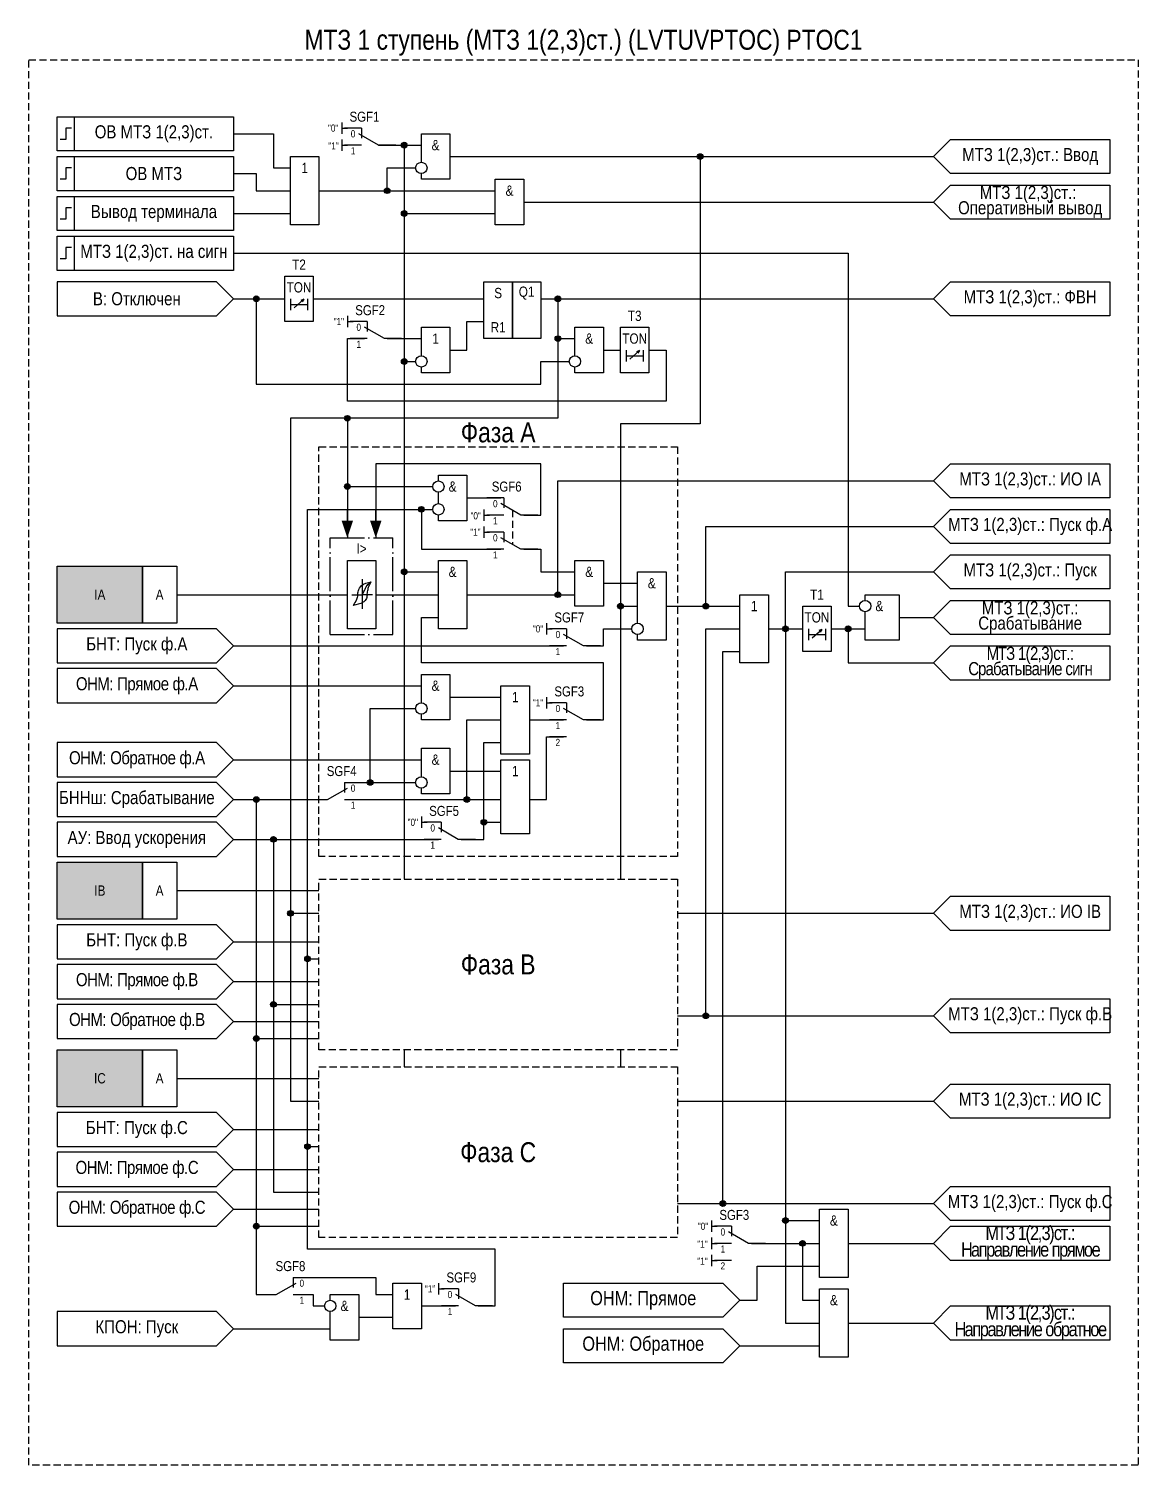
# Model space of a CAD drawing. Header units: millimetres. Extents: x -60 to 2976, y -423 to 657.
# Drawn here: x 743 to 938, y 394 to 646.5 of the extents above; entities that cross this region are included whole.
import ezdxf
from ezdxf.enums import TextEntityAlignment as Align

# ---------------------------------------------------------------- set-up
doc = ezdxf.new("R2010")
doc.units = ezdxf.units.MM
doc.linetypes.add('ACAD_ISO04W100', pattern=[30, 24, -3, 0, -3])
doc.linetypes.add('штриховая2', pattern=[0.375, 0.25, -0.125])
doc.layers.add('TEXT', color=7, linetype='Continuous', lineweight=25)
doc.layers.add('Основная', color=7, linetype='Continuous')
doc.styles.add('1.8_Gost_RD', font='ARIALN.TTF', dxfattribs={"height": 1.8})
doc.styles.add('2.5_Gost_RD', font='ARIALN.TTF', dxfattribs={"height": 2.5})
doc.styles.add('3.5_Gost_RD', font='ARIALN.TTF', dxfattribs={"height": 3.5})
doc.styles.add('Вывод', font='ARIALN.TTF', dxfattribs={"height": 2.5})
doc.styles.add('Компонент', font='ARIALN.TTF', dxfattribs={"height": 3.5})

# ---------------------------------------------------------------- blocks, each defined once
blk = doc.blocks.new('*U23')
at = {"layer": 'Основная', "linetype": 'ACAD_ISO04W100', "ltscale": 0.25}
for p, q in [((0, 0), (11, 0)), ((0, -17), (0, 0)), ((11, -17), (11, 0)), ((0, -17), (11, -17))]:
    blk.add_line(p, q, dxfattribs=at)
at = {"layer": 'Основная', "style": 'Компонент'}
blk.add_attdef('ОУ', text='', height=3.5, dxfattribs=at).set_placement((11, 0), align=Align.MIDDLE_CENTER)
blk = doc.blocks.new('Точка')
at = {"ltscale": 100}
h = blk.add_hatch(color=256, dxfattribs=at)
h.dxf.hatch_style = 1
edge = h.paths.add_edge_path()
edge.add_arc((0, 0), 0.5, 0, 360)
blk.add_circle((0, 0), 0.5, dxfattribs=at)
blk = doc.blocks.new('*U33')
at = {"ltscale": 0.25}
blk.add_line((-1, 0), (-5, 0), dxfattribs=at)
blk.add_lwpolyline([(-3, 0, 2, 0, 0), (0, 0, 0, 0, 0)], format="xyseb", dxfattribs=at)
at = {"layer": 'Основная', "style": 'Вывод'}
blk.add_attdef('ОТ', text='', height=2.5, dxfattribs=at).set_placement((-4, 0), align=Align.MIDDLE_CENTER)
blk = doc.blocks.new('*U32')
at = {"layer": 'Основная', "ltscale": 0.35}
blk.add_line((6, 6), (6, 2.5), dxfattribs=at)
at = {"layer": 'Основная', "color": 0}
blk.add_line((0, 0), (7, 4), dxfattribs=at)
blk = doc.blocks.new('*U43')
at = {"layer": 'Основная', "color": 0}
for p, q in [((-3, 6), (-9, 6)), ((-3, 0), (-9, 0)), ((9, 0), (3, 0))]:
    blk.add_line(p, q, dxfattribs=at)
at = {"layer": 'Основная', "ltscale": 0.25, "xscale": -1}
blk.add_blockref('*U32', (3, 0), dxfattribs=at)
at = {"layer": 'Основная'}
for tag, height, style, p in [('ОУ', 3.5, 'Компонент', (-2, 10)), ('В1', 2.5, 'Вывод', (-13, 6)), ('В2', 2.5, 'Вывод', (-6, 4)), ('В3', 2.5, 'Вывод', (-6, -2))]:
    blk.add_attdef(tag, text='', height=height, dxfattribs=dict(at, style=style)).set_placement(p, align=Align.MIDDLE_CENTER)
blk = doc.blocks.new('*U44')
at = {"layer": 'Основная', "color": 0}
for p, q in [((3, 6), (9, 6)), ((-9, 0), (-3, 0)), ((3, 0), (9, 0))]:
    blk.add_line(p, q, dxfattribs=at)
at = {"layer": 'Основная', "ltscale": 0.25}
blk.add_blockref('*U32', (-3, 0), dxfattribs=at)
at = {"layer": 'Основная'}
for tag, height, style, p in [('ОУ', 3.5, 'Компонент', (2, 10)), ('В2', 2.5, 'Вывод', (6, 4)), ('В1', 2.5, 'Вывод', (13, 6)), ('В3', 2.5, 'Вывод', (6, -2))]:
    blk.add_attdef(tag, text='', height=height, dxfattribs=dict(at, style=style)).set_placement(p, align=Align.MIDDLE_CENTER)
blk = doc.blocks.new('*U48')
at = {"layer": 'Основная', "color": 0}
for p, q in [((-3, 6), (-9, 6)), ((-3, 0), (-9, 0)), ((9, 0), (3, 0))]:
    blk.add_line(p, q, dxfattribs=at)
at = {"layer": 'Основная', "ltscale": 0.25, "xscale": -1}
blk.add_blockref('*U32', (3, 0), dxfattribs=at)
at = {"layer": 'Основная'}
for tag, height, style, p in [('ОУ', 3.5, 'Компонент', (-2, 10)), ('В1', 2.5, 'Вывод', (-13, 6)), ('В2', 2.5, 'Вывод', (-6, 4)), ('В3', 2.5, 'Вывод', (-6, -2))]:
    blk.add_attdef(tag, text='', height=height, dxfattribs=dict(at, style=style)).set_placement(p, align=Align.MIDDLE_CENTER)
blk = doc.blocks.new('*U46')
at = {"layer": 'Основная', "color": 0}
for p, q in [((3, 6), (9, 6)), ((-9, 0), (-3, 0)), ((3, 0), (9, 0))]:
    blk.add_line(p, q, dxfattribs=at)
at = {"layer": 'Основная', "ltscale": 0.25}
blk.add_blockref('*U32', (-3, 0), dxfattribs=at)
at = {"layer": 'Основная'}
for tag, height, style, p in [('ОУ', 3.5, 'Компонент', (2, 10)), ('В2', 2.5, 'Вывод', (6, 4)), ('В1', 2.5, 'Вывод', (14, 6)), ('В3', 2.5, 'Вывод', (6, -2))]:
    blk.add_attdef(tag, text='', height=height, dxfattribs=dict(at, style=style)).set_placement(p, align=Align.MIDDLE_CENTER)

msp = doc.modelspace()

# ---------------------------------------------------------------- hatches: boundary and pattern name
at = {"ltscale": 100, "true_color": 0xef8637}
h = msp.add_hatch(color=30, dxfattribs=at)
h.dxf.hatch_style = 1
h.paths.add_polyline_path([(748, 552), (763, 552), (763, 542), (748, 542)])
h = msp.add_hatch(color=30, dxfattribs=at)
h.dxf.hatch_style = 1
h.paths.add_polyline_path([(748, 500), (763, 500), (763, 490), (748, 490)])
h = msp.add_hatch(color=30, dxfattribs=at)
h.dxf.hatch_style = 1
h.paths.add_polyline_path([(748, 467), (763, 467), (763, 457), (748, 457)])

# ---------------------------------------------------------------- linework, layer by layer
at = {"ltscale": 100}
for p, q in [((798, 630), (798, 628)), ((798, 629), (799, 629)), ((798, 627), (798, 625)), ((798, 626), (799, 626)), ((799, 596), (799, 594)), ((799, 595), (800, 595)), ((823, 562), (823, 560)), ((823, 561), (824, 561)), ((823, 559), (823, 557)), ((823, 558), (824, 558)), ((834, 542), (834, 540)), ((834, 541), (835, 541)), ((834, 529), (834, 527)), ((834, 528), (835, 528)), ((837.5, 522), (834.5, 522)), ((812, 508), (812, 506)), ((812, 507), (813, 507)), ((863, 437), (863, 435)), ((863, 436), (864, 436)), ((863, 434), (863, 432)), ((863, 433), (864, 433)), ((863, 431), (863, 429)), ((863, 430), (864, 430)), ((866.5, 430), (863.5, 430)), ((815.0345, 426.0064), (815.0345, 424.0064)), ((815.0345, 425.0064), (816.0345, 425.0064))]:
    msp.add_line(p, q, dxfattribs=at)
at = {"color": 7, "ltscale": 100}
for p, q in [((789.6688, 597.4221), (791.3397, 598.908)), ((791.3397, 598.908), (790.8177, 598.6852)), ((791.3397, 598.908), (791.0729, 598.4416)), ((848.6716, 588.4146), (850.3426, 589.9005)), ((850.3426, 589.9005), (849.8206, 589.6777)), ((850.3426, 589.9005), (850.0758, 589.4341)), ((799.7865, 547.0009), (801.6014, 547.0009)), ((803.4163, 547.0028), (801.6014, 547.0009)), ((880.6961, 539.4146), (882.3671, 540.9005)), ((882.3671, 540.9005), (881.845, 540.6777)), ((882.3671, 540.9005), (882.1003, 540.4341))]:
    msp.add_line(p, q, dxfattribs=at)
msp.add_line((801.6, 549.72), (801.6, 544.52))
at = {"color": 7, "linetype": 'штриховая2', "ltscale": 5}
msp.add_lwpolyline([(743, 641), (938, 641), (938, 394), (743, 394)], close=True, dxfattribs=at)
at = {"ltscale": 100}
for points in [[(748, 631), (751, 631), (751, 625), (748, 625)], [(748, 631), (779, 631), (779, 625), (748, 625)], [(932.9999, 627), (932.9999, 621), (904.9999, 621), (901.9999, 624), (904.9999, 627)], [(748, 624), (751, 624), (751, 618), (748, 618)], [(748, 624), (779, 624), (779, 618), (748, 618)], [(789, 624), (794, 624), (794, 612), (789, 612)], [(825, 620), (830, 620), (830, 612), (825, 612)], [(932.9999, 619), (932.9999, 613), (904.9999, 613), (901.9999, 616), (904.9999, 619)], [(748, 617), (751, 617), (751, 611), (748, 611)], [(748, 617), (779, 617), (779, 611), (748, 611)], [(748, 610), (751, 610), (751, 604), (748, 604)], [(748, 610), (779, 610), (779, 604), (748, 604)], [(788, 603), (793, 603), (793, 595), (788, 595)], [(823, 602), (828, 602), (828, 592), (823, 592)], [(828, 602), (833, 602), (833, 592), (828, 592)], [(847, 594), (852, 594), (852, 586), (847, 586)], [(932.9999, 570), (932.9999, 564), (904.9999, 564), (901.9999, 567), (904.9999, 570)], [(932.9999, 562), (932.9999, 556), (904.9999, 556), (901.9999, 559), (904.9999, 562)], [(799, 553), (804, 553), (804, 541), (799, 541)], [(815, 553), (820, 553), (820, 541), (815, 541)], [(839, 553), (844, 553), (844, 545), (839, 545)], [(932.9999, 554), (932.9999, 548), (904.9999, 548), (901.9999, 551), (904.9999, 554)], [(748, 552), (763, 552), (763, 542), (748, 542)], [(763, 552), (769, 552), (769, 542), (763, 542)], [(868, 547), (873, 547), (873, 535), (868, 535)], [(932.9999, 546), (932.9999, 540), (904.9999, 540), (901.9999, 543), (904.9999, 546)], [(879.0245, 545), (884.0245, 545), (884.0245, 537), (879.0245, 537)], [(932.9999, 538), (932.9999, 532), (904.9999, 532), (901.9999, 535), (904.9999, 538)], [(826, 531), (831, 531), (831, 519), (826, 519)], [(826, 518), (831, 518), (831, 505), (826, 505)], [(748, 500), (763, 500), (763, 490), (748, 490)], [(763, 500), (769, 500), (769, 490), (763, 490)], [(932.9999, 494), (932.9999, 488), (904.9999, 488), (901.9999, 491), (904.9999, 494)], [(932.9999, 476), (932.9999, 470), (904.9999, 470), (901.9999, 473), (904.9999, 476)], [(748, 467), (763, 467), (763, 457), (748, 457)], [(763, 467), (769, 467), (769, 457), (763, 457)], [(932.9999, 461), (932.9999, 455), (904.9999, 455), (901.9999, 458), (904.9999, 461)], [(932.9999, 443), (932.9999, 437), (904.9999, 437), (901.9999, 440), (904.9999, 443)], [(882, 439), (887, 439), (887, 427), (882, 427)], [(933, 430), (905, 430), (902, 433), (905, 436), (933, 436)], [(807, 426), (812, 426), (812, 418), (807, 418)], [(865, 426), (868, 423), (865, 420), (837, 420), (837, 426)], [(882, 425), (887, 425), (887, 413), (882, 413)], [(933, 416), (905, 416), (902, 419), (905, 422), (933, 422)], [(865, 418), (868, 415), (865, 412), (837, 412), (837, 418)]]:
    msp.add_lwpolyline(points, close=True, dxfattribs=at)
at = {"lineweight": 30, "ltscale": 100}
for points in [[(750.5, 629), (749.5, 629), (749.5, 627), (748.5, 627)], [(750.5, 622), (749.5, 622), (749.5, 620), (748.5, 620)], [(750.5, 615), (749.5, 615), (749.5, 613), (748.5, 613)], [(750.5, 608), (749.5, 608), (749.5, 606), (748.5, 606)]]:
    msp.add_lwpolyline(points, dxfattribs=at)
at = {"ltscale": 100}
for points in [[(779, 628), (786, 628), (786, 622), (789, 622)], [(812, 623), (812, 628), (817, 628), (817, 620), (812, 620), (812, 621)], [(804.5, 626), (812, 626)], [(805, 626), (809, 626), (809, 551), (815, 551)], [(805, 626), (809, 626), (809, 551), (809, 497)], [(805, 626), (809, 626), (809, 588), (811, 588)], [(805, 626), (809, 626), (809, 614), (825, 614)], [(817, 624), (902, 624)], [(817, 624), (861, 624), (861, 577), (847, 577), (847, 545), (850, 545)], [(817, 624), (861, 624), (861, 577), (847, 577), (847, 497)], [(794, 618), (806, 618), (806, 622), (811, 622)], [(779, 621), (783, 621), (783, 618), (789, 618)], [(794, 618), (825, 618)], [(779, 614), (789, 614)], [(830, 616), (902, 616)], [(779, 607), (887, 607), (887, 545), (889, 545)], [(779, 599), (776, 602), (748, 602), (748, 596), (776, 596), (779, 599)], [(932.9999, 596), (904.9999, 596), (901.9999, 599), (904.9999, 602), (932.9999, 602), (932.9999, 596), (904.9999, 596), (901.9999, 599), (904.9999, 602), (932.9999, 602)], [(779, 599), (783, 599), (783, 584), (833, 584), (833, 588), (838, 588)], [(779, 599), (788, 599)], [(789, 599), (789, 597)], [(833, 599), (836, 599), (836, 578), (789, 578), (789, 491), (794, 491)], [(833, 599), (836, 599), (836, 578), (789, 578), (789, 458), (794, 458)], [(792, 599), (792, 597)], [(793, 599), (823, 599)], [(833, 599), (836, 599), (836, 578), (799, 578), (799, 566), (814, 566)], [(833, 599), (836, 599), (836, 578), (799, 578), (799, 566), (799, 566), (799, 557)], [(833, 599), (836, 599), (836, 592), (839, 592)], [(833, 599), (902, 599)], [(789, 598), (792, 598)], [(812, 589), (812, 594), (817, 594), (817, 586), (812, 586), (812, 587)], [(817, 590), (820, 590), (820, 595), (823, 595)], [(839, 589), (839, 594), (844, 594), (844, 586), (839, 586), (839, 587)], [(852, 590), (855, 590), (855, 581), (799, 581), (799, 592), (802, 592)], [(806, 592), (812, 592)], [(844, 590), (847, 590)], [(848, 590), (848, 588)], [(848, 589), (851, 589)], [(851, 590), (851, 588)], [(830, 561), (833, 561), (833, 570), (804, 570), (804, 557)], [(815, 567), (815, 568), (820, 568), (820, 560), (815, 560), (815, 561)], [(820, 547), (836, 547), (836, 567), (902, 567)], [(815, 563), (815, 565)], [(820, 564), (826, 564)], [(822, 422), (825, 422), (825, 432), (792, 432), (792, 562), (814, 562)], [(822, 422), (825, 422), (825, 432), (792, 432), (792, 562), (812, 562), (812, 555), (826, 555)], [(855, 545), (862, 545), (862, 559), (902, 559)], [(830, 555), (833, 555), (833, 551), (839, 551)], [(850, 542), (850, 551), (855, 551), (855, 539), (850, 539), (850, 540)], [(873, 541), (876, 541), (876, 551), (902, 551)], [(844, 549), (850, 549)], [(769, 547), (799, 547)], [(804, 547), (815, 547)], [(820, 547), (839, 547)], [(820, 547), (823, 547)], [(890, 546), (890, 547), (896, 547), (896, 539), (890, 539), (890, 544)], [(841, 525), (844, 525), (844, 535), (812, 535), (812, 543), (815, 543)], [(855, 545), (868, 545)], [(896, 543), (902, 543)], [(779, 538), (776, 541), (748, 541), (748, 535), (776, 535), (779, 538)], [(841, 538), (844, 538), (844, 541), (849, 541)], [(857, 473), (862, 473), (862, 541), (868, 541)], [(873, 541), (876, 541), (876, 419), (882, 419)], [(873, 541), (876, 541), (876, 437), (882, 437)], [(873, 541), (879, 541)], [(880.0245, 541), (880.0245, 539)], [(883.0245, 541), (883.0245, 539)], [(884, 541), (890, 541)], [(884, 541), (887, 541), (887, 535), (902, 535)], [(779, 538), (837, 538)], [(880.0245, 540), (883.0245, 540)], [(857, 440), (865, 440), (865, 537), (868, 537)], [(779, 531), (776, 534), (748, 534), (748, 528), (776, 528), (779, 531)], [(812, 528), (812, 533), (817, 533), (817, 525), (812, 525), (812, 526)], [(779, 531), (812, 531)], [(817, 529), (826, 529)], [(799, 514), (803, 514), (803, 527), (811, 527)], [(799, 511), (820, 511), (820, 525), (826, 525)], [(831, 525), (837, 525)], [(779, 518), (776, 521), (748, 521), (748, 515), (776, 515), (779, 518)], [(819, 504), (823, 504), (823, 521), (826, 521)], [(831, 511), (834, 511), (834, 522), (837, 522)], [(779, 518), (812, 518)], [(812, 515), (812, 520), (817, 520), (817, 512), (812, 512), (812, 513)], [(817, 516), (826, 516)], [(779, 511), (776, 514), (748, 514), (748, 508), (776, 508), (779, 511)], [(799, 514), (811, 514)], [(779, 511), (795, 511)], [(779, 511), (783, 511), (783, 469), (794, 469)], [(779, 511), (783, 511), (783, 436), (794, 436)], [(779, 511), (783, 511), (783, 424), (786, 424)], [(799, 511), (826, 511)], [(779, 504), (776, 507), (748, 507), (748, 501), (776, 501), (779, 504)], [(819, 504), (823, 504), (823, 507), (826, 507)], [(779, 504), (815, 504)], [(779, 504), (786, 504), (786, 475), (794, 475)], [(779, 504), (786, 504), (786, 442), (794, 442)], [(769, 495), (794, 495)], [(857, 491), (902, 491)], [(779, 486), (776, 489), (748, 489), (748, 483), (776, 483), (779, 486)], [(779, 486), (794, 486)], [(822, 422), (825, 422), (825, 432), (792, 432), (792, 483), (794, 483)], [(779, 479), (776, 482), (748, 482), (748, 476), (776, 476), (779, 479)], [(779, 479), (794, 479)], [(779, 472), (776, 475), (748, 475), (748, 469), (776, 469), (779, 472)], [(857, 473), (902, 473)], [(779, 472), (794, 472)], [(809, 467), (809, 464)], [(847, 467), (847, 464)], [(769, 462), (794, 462)], [(857, 458), (902, 458)], [(779, 453), (776, 456), (748, 456), (748, 450), (776, 450), (779, 453)], [(779, 453), (794, 453)], [(822, 422), (825, 422), (825, 432), (792, 432), (792, 450), (794, 450)], [(779, 446), (776, 449), (748, 449), (748, 443), (776, 443), (779, 446)], [(779, 446), (794, 446)], [(779, 439), (776, 442), (748, 442), (748, 436), (776, 436), (779, 439)], [(857, 440), (902, 440)], [(779, 439), (794, 439)], [(870, 433), (882, 433)], [(870, 433), (879, 433), (879, 423), (882, 423)], [(887, 433), (902, 433)], [(790, 427), (804, 427), (804, 424), (807, 424)], [(868, 423), (871, 423), (871, 429), (882, 429)], [(790, 424), (793, 424), (793, 422), (795, 422)], [(796, 423), (796, 424), (801, 424), (801, 416), (796, 416), (796, 421)], [(812, 422), (818, 422)], [(779, 418), (776, 421), (748, 421), (748, 415), (776, 415), (779, 418)], [(801, 420), (807, 420)], [(779, 418), (796, 418)], [(887, 419), (902, 419)], [(868, 415), (882, 415)]]:
    msp.add_lwpolyline(points, dxfattribs=at)
at = {"color": 251, "linetype": 'штриховая2', "ltscale": 5, "true_color": 0x58595b}
for points in [[(794, 573), (857, 573), (857, 501), (794, 501)], [(794, 497), (857, 497), (857, 467), (794, 467)], [(794, 464), (857, 464), (857, 434), (794, 434)]]:
    msp.add_lwpolyline(points, close=True, dxfattribs=at)
at = {"linetype": 'штриховая2', "ltscale": 5}
msp.add_lwpolyline([(828, 561.8571), (828, 555.8571)], dxfattribs=at)
for centre in [(812, 622), (839, 588)]:
    msp.add_circle(centre, 1)
at = {"ltscale": 100}
for centre in [(812, 588), (815, 566), (815, 562), (890, 545), (850, 541), (812, 527), (812, 514), (796, 422)]:
    msp.add_circle(centre, 1, dxfattribs=at)
for points in [[(800.8, 546.92), (800.9527, 547.7081), (801.4415, 548.5439), (803.2, 549.257)], [(801.6014, 547.0009), (802, 547.72), (802.4669, 548.5973), (803.2, 549.257)], [(802.4795, 546.92), (802.6, 547.7081), (802.8118, 548.5439), (803.2, 549.257)], [(800.8, 546.92), (800.6, 546.1319), (800, 545.12)], [(802.4795, 546.92), (802.2473, 546.1319), (801.7586, 545.6696), (800, 545.12)]]:
    msp.add_spline(points, degree=3)

# ---------------------------------------------------------------- block references
for p in [(809, 626), (861, 624), (806, 618), (809, 614), (783, 599), (836, 599), (836, 592), (809, 588), (799, 578), (799, 566), (812, 562), (809, 551), (836, 547), (847, 545), (862, 545), (876, 541), (876, 541), (887, 541), (803, 514), (783, 511), (820, 511), (823, 507), (786, 504), (789, 491), (792, 483), (786, 475), (862, 473), (783, 469), (792, 450), (865, 440), (876, 437), (783, 436), (879, 433)]:
    msp.add_blockref('Точка', p, dxfattribs=at)
at = {"layer": 'Основная', "ltscale": 0.25, "xscale": 0.5, "yscale": 0.5, "zscale": 0.5}
for name, p, values in [('*U43', (803, 626), {'ОУ': 'SGF1', 'В1': '"0"', 'В2': '0', 'В3': '1'}), ('*U48', (804, 592), {'ОУ': 'SGF2', 'В1': '"1"', 'В2': '0', 'В3': '1'}), ('*U43', (839, 538), {'ОУ': 'SGF7', 'В1': '"0"', 'В2': '0', 'В3': '1'}), ('*U43', (839, 525), {'ОУ': 'SGF3', 'В1': '"1"', 'В2': '0', 'В3': '1'}), ('*U43', (817, 504), {'ОУ': 'SGF5', 'В1': '"0"', 'В2': '0', 'В3': '1'}), ('*U43', (868, 433), {'ОУ': 'SGF3', 'В1': '"0"', 'В2': '0', 'В3': '1'}), ('*U43', (820.0345, 422.0064), {'ОУ': 'SGF9', 'В1': '"1"', 'В2': '0', 'В3': '1'})]:
    msp.add_blockref(name, p, dxfattribs=at).add_auto_attribs(values)
at = {"layer": 'Основная', "ltscale": 0.25}
ref = msp.add_blockref('*U43', (828, 561), dxfattribs=dict(at, xscale=0.5, yscale=0.5, zscale=0.5))
ref.add_attrib('ОУ', 'SGF6', dxfattribs={"height": 1.75, "style": 'Компонент'}).set_placement((827, 566), align=Align.MIDDLE_CENTER)
ref.add_attrib('В2', '0', dxfattribs={"height": 1.25, "style": 'Вывод'}).set_placement((825, 563), align=Align.MIDDLE_CENTER)
ref.add_attrib('В3', '1', dxfattribs={"height": 1.25, "style": 'Вывод'}).set_placement((825, 560), align=Align.MIDDLE_CENTER)
at = {"layer": 'Основная', "ltscale": 0.25, "rotation": 270}
for p in [(799, 557), (804, 557)]:
    msp.add_blockref('*U33', p, dxfattribs=at)
at = {"layer": 'Основная', "ltscale": 0.25}
ref = msp.add_blockref('*U43', (828, 555), dxfattribs=dict(at, xscale=0.5, yscale=0.5, zscale=0.5))
ref.add_attrib('В1', '"1"', dxfattribs={"height": 1.25, "style": 'Вывод'}).set_placement((821.5, 558), align=Align.MIDDLE_CENTER)
ref.add_attrib('В2', '0', dxfattribs={"height": 1.25, "style": 'Вывод'}).set_placement((825, 557), align=Align.MIDDLE_CENTER)
ref.add_attrib('В3', '1', dxfattribs={"height": 1.25, "style": 'Вывод'}).set_placement((825, 554), align=Align.MIDDLE_CENTER)
msp.add_blockref('*U23', (796, 557), dxfattribs=at)
ref = msp.add_blockref('*U44', (797, 511), dxfattribs=dict(at, xscale=0.5, yscale=0.5, zscale=0.5))
ref.add_attrib('ОУ', 'SGF4', dxfattribs={"height": 1.75, "style": 'Компонент'}).set_placement((798, 516), align=Align.MIDDLE_CENTER)
ref.add_attrib('В2', '0', dxfattribs={"height": 1.25, "style": 'Вывод'}).set_placement((800, 513), align=Align.MIDDLE_CENTER)
ref.add_attrib('В3', '1', dxfattribs={"height": 1.25, "style": 'Вывод'}).set_placement((800, 510), align=Align.MIDDLE_CENTER)
ref = msp.add_blockref('*U46', (788, 424), dxfattribs=dict(at, xscale=0.5, yscale=0.5, zscale=0.5))
ref.add_attrib('ОУ', 'SGF8', dxfattribs={"height": 1.75, "style": 'Компонент'}).set_placement((789, 429), align=Align.MIDDLE_CENTER)
ref.add_attrib('В2', '0', dxfattribs={"height": 1.25, "style": 'Вывод'}).set_placement((791, 426), align=Align.MIDDLE_CENTER)
ref.add_attrib('В3', '1', dxfattribs={"height": 1.25, "style": 'Вывод'}).set_placement((791, 423), align=Align.MIDDLE_CENTER)

# ---------------------------------------------------------------- texts
at = {"color": 30, "ltscale": 100, "insert": (840.5, 644), "char_height": 3.5, "width": 195, "attachment_point": 5, "style": '3.5_Gost_RD'}
msp.add_mtext('МТЗ 1 ступень (МТЗ 1(2,3)ст.) (LVTUVPTOC) {\\C6;PTOC1}', dxfattribs=at)
at = {"ltscale": 100}
for s, insert, char_height, width, attachment_point, style in [('"1"', (795.6577, 626.4962), 1.25, 2, 1, '3.5_Gost_RD'), ('&', (814.5, 626), 1.8, 5, 5, '2.5_Gost_RD'), ('\\pxsm0.7;МТЗ 1(2,3)ст.: Ввод', (918.9999, 624), 2.3, 28, 5, '2.5_Gost_RD'), ('1', (791.5, 622), 1.8, 5, 5, '2.5_Gost_RD'), ('&', (827.5, 618), 1.8, 5, 5, '2.5_Gost_RD'), ('\\pxsm0.7;МТЗ 1(2,3)ст.:  Оперативный вывод', (919, 616), 2.3, 28, 5, '2.5_Gost_RD'), ('\\pxsm0.7;МТЗ 1(2,3)ст. на сигн', (765, 607), 2.3, 28, 5, '2.5_Gost_RD'), ('T2', (790.5, 605), 1.8, 5, 5, '2.5_Gost_RD'), ('TON', (790.5, 601), 1.8, 5, 5, '2.5_Gost_RD'), ('S', (825.5, 600), 1.8, 5, 5, '2.5_Gost_RD'), ('Q1', (830.5, 600), 1.8, 5, 5, '2.5_Gost_RD'), ('\\pxsm0.7;МТЗ 1(2,3)ст.: ФВН', (918.9999, 599), 2.3, 28, 5, '2.5_Gost_RD'), ('T3', (849.5, 596), 1.8, 5, 5, '2.5_Gost_RD'), ('R1', (825.5, 594), 1.8, 5, 5, '2.5_Gost_RD'), ('1', (814.5, 592), 1.8, 5, 5, '2.5_Gost_RD'), ('&', (841.5, 592), 1.8, 5, 5, '2.5_Gost_RD'), ('TON', (849.5, 592), 1.8, 5, 5, '2.5_Gost_RD'), ('\\pxsm0.7;МТЗ 1(2,3)ст.: ИО IА', (918.9999, 567), 2.3, 28, 5, '2.5_Gost_RD'), ('&', (817.5, 566), 1.8, 5, 5, '2.5_Gost_RD'), ('"0"', (820.6428, 561.4962), 1.25, 2, 1, '3.5_Gost_RD'), ('\\pxsm0.7;МТЗ 1(2,3)ст.: Пуск ф.А', (918.9999, 559), 2.3, 28, 5, '2.5_Gost_RD'), ('&', (817.5, 551), 1.8, 5, 5, '2.5_Gost_RD'), ('&', (841.5, 551), 1.8, 5, 5, '2.5_Gost_RD'), ('\\pxsm0.7;МТЗ 1(2,3)ст.: Пуск', (918.9999, 551), 2.3, 28, 5, '2.5_Gost_RD'), ('IA', (755.5, 547), 1.8, 15, 5, '1.8_Gost_RD'), ('А', (766, 547), 1.8, 6, 5, '1.8_Gost_RD'), ('&', (852.5, 549), 1.8, 5, 5, '2.5_Gost_RD'), ('T1', (881.5245, 547), 1.8, 5, 5, '2.5_Gost_RD'), ('1', (870.5, 545), 1.8, 5, 5, '2.5_Gost_RD'), ('&', (892.5, 545), 1.8, 5, 5, '2.5_Gost_RD'), ('\\pxsm0.7;МТЗ 1(2,3)ст.: Срабатывание ', (918.9999, 543), 2.3, 28, 5, '2.5_Gost_RD'), ('TON', (881.5245, 543), 1.8, 5, 5, '2.5_Gost_RD'), ('\\pxsm0.7;{\\T0.9;МТЗ 1(2,3)ст.: Срабатывание сигн}', (918.9999, 535), 2.3, 28, 5, '2.5_Gost_RD'), ('&', (814.5, 531), 1.8, 5, 5, '2.5_Gost_RD'), ('1', (828.5, 529), 1.8, 5, 5, '2.5_Gost_RD'), ('2', (835.5907, 521.6607), 1.25, 2, 1, '3.5_Gost_RD'), ('&', (814.5, 518), 1.8, 5, 5, '2.5_Gost_RD'), ('1', (828.5, 516), 1.8, 5, 5, '2.5_Gost_RD'), ('IВ', (755.5, 495), 1.8, 15, 5, '1.8_Gost_RD'), ('А', (766, 495), 1.8, 6, 5, '1.8_Gost_RD'), ('\\pxsm0.7;МТЗ 1(2,3)ст.: ИО IВ', (918.9999, 491), 2.3, 28, 5, '2.5_Gost_RD'), ('\\pxsm0.7;МТЗ 1(2,3)ст.: Пуск ф.В', (918.9999, 473), 2.3, 28, 5, '2.5_Gost_RD'), ('IC', (755.5, 462), 1.8, 15, 5, '1.8_Gost_RD'), ('А', (766, 462), 1.8, 6, 5, '1.8_Gost_RD'), ('\\pxsm0.7;МТЗ 1(2,3)ст.: ИО IС', (918.9999, 458), 2.3, 28, 5, '2.5_Gost_RD'), ('\\pxsm0.7;МТЗ 1(2,3)ст.: Пуск ф.С', (918.9999, 440), 2.3, 28, 5, '2.5_Gost_RD'), ('&', (884.5, 437), 1.8, 5, 5, '2.5_Gost_RD'), ('\\pxsm0.7;{\\T0.85;МТЗ 1(2,3)ст.: Направление прямое}', (919, 433), 2.5, 28, 5, '2.5_Gost_RD'), ('"1"', (860.5, 433.4962), 1.25, 2, 1, '3.5_Gost_RD'), ('"1"', (860.5, 430.4962), 1.25, 2, 1, '3.5_Gost_RD'), ('2', (864.5907, 429.6607), 1.25, 2, 1, '3.5_Gost_RD'), ('1', (809.5, 424), 1.8, 5, 5, '2.5_Gost_RD'), ('\\pxsm0.7;ОНМ: Прямое', (851, 423), 2.5, 28, 5, '2.5_Gost_RD'), ('&', (798.5, 422), 1.8, 5, 5, '2.5_Gost_RD'), ('&', (884.5, 423), 1.8, 5, 5, '2.5_Gost_RD'), ('\\pxsm0.7;{\\T0.85;МТЗ 1(2,3)ст.: Направление обратное}', (919, 419), 2.5, 28, 5, '2.5_Gost_RD'), ('\\pxsm0.7;КПОН: Пуск', (762, 418), 2.3, 28, 5, '2.5_Gost_RD'), ('\\pxsm0.7;ОНМ: Обратное', (851, 415), 2.5, 28, 5, '2.5_Gost_RD')]:
    msp.add_mtext(s, dxfattribs=dict(at, insert=insert, char_height=char_height, width=width, attachment_point=attachment_point, style=style))
at = {"color": 251, "ltscale": 100, "true_color": 0x58595b, "char_height": 3.5, "width": 63, "attachment_point": 5, "style": '3.5_Gost_RD'}
for s, insert in [('Фаза А', (825.5, 575.5)), ('Фаза В', (825.5, 482)), ('Фаза С', (825.5, 449))]:
    msp.add_mtext(s, dxfattribs=dict(at, insert=insert))
at = {"color": 7, "ltscale": 100, "insert": (796, 556), "char_height": 1.8, "width": 11, "attachment_point": 1, "style": '1.8_Gost_RD'}
msp.add_mtext('\\pxqc;I>', dxfattribs=at)
at = {"layer": 'TEXT', "ltscale": 100, "char_height": 2.3, "attachment_point": 5, "style": '2.5_Gost_RD'}
for s, insert, width in [('\\pxsm0.7;ОВ МТЗ 1(2,3)ст.', (765, 628), 28), ('\\pxsm0.7;ОВ МТЗ', (765, 621), 28), ('\\pxsm0.7;Вывод терминала', (765, 614), 28), ('\\pxsm0.7;В: Отключен', (762, 599), 28), ('\\pxsm0.7;БНТ: Пуск ф.А', (762, 538), 28), ('\\pxsm0.7;{\\T0.95;ОНМ: Прямое ф.А}', (762, 531), 28), ('\\pxsm0.7;{\\T0.95;ОНМ: Обратное ф.А}', (762, 518), 28), ('\\pxsm0.7;БННш: Срабатывание', (762, 511), 28), ('\\pxsm0.7;АУ: Ввод ускорения', (762, 504), 28), ('\\pxsm0.7;БНТ: Пуск ф.В', (762, 486), 28), ('\\pxsm0.7;{\\T0.95;ОНМ: Прямое ф.В}', (762, 479), 28.262634), ('\\pxsm0.7;{\\T0.95;ОНМ: Обратное ф.В}', (762, 472), 28), ('\\pxsm0.7;БНТ: Пуск ф.С', (762, 453), 28), ('\\pxsm0.7;{\\T0.95;ОНМ: Прямое ф.С}', (762, 446), 28), ('\\pxsm0.7;{\\T0.95;ОНМ: Обратное ф.С}', (762, 439), 28)]:
    msp.add_mtext(s, dxfattribs=dict(at, insert=insert, width=width))

doc.saveas('drawing.dxf')
